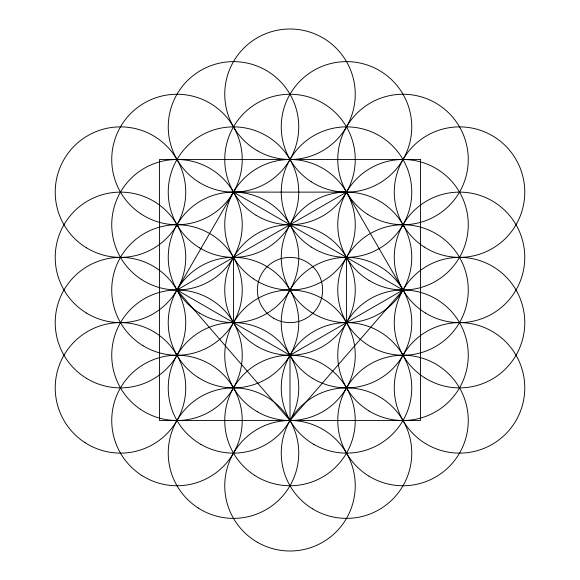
<?xml version="1.0" encoding="UTF-8"?>
<svg xmlns="http://www.w3.org/2000/svg" width="580" height="580" viewBox="0 0 580 580"><rect width="100%" height="100%" fill="white"/><g stroke="black" fill="none" stroke-linecap="round" stroke-linejoin="round"><path stroke-width="0.87" d="M233.493 322.625L233.493 257.375M233.493 192.125L176.987 290L290 420.5L403.013 290L346.506 192.125L233.493 192.125L403.013 290L290 355.25L176.987 290L346.506 192.125M346.506 257.375L346.506 322.625M290 355.25L290 420.5M420.5 159.5L159.5 159.5L159.5 420.5L420.5 420.5L420.5 159.5M199.535 313.091A65.25 65.25 0 0 0 298.722 258.926A65.25 65.25 0 0 0 202.224 200.107A65.25 65.25 0 0 0 199.535 313.091M198.215 377.515A65.25 65.25 0 0 0 298.671 325.728A65.25 65.25 0 0 0 203.594 264.625A65.25 65.25 0 0 0 198.215 377.515M312.548 378.341A65.25 65.25 0 0 0 411.742 324.176A65.25 65.25 0 0 0 315.237 265.357A65.25 65.25 0 0 0 312.548 378.341M311.228 312.265A65.25 65.25 0 0 0 411.684 260.478A65.25 65.25 0 0 0 316.607 199.375A65.25 65.25 0 0 0 311.228 312.265M257.375 411.757A65.25 65.25 0 0 0 355.25 355.25A65.25 65.25 0 0 0 257.375 298.743A65.25 65.25 0 0 0 257.375 411.757M253.424 278.784A65.25 65.25 0 0 0 355.083 229.405A65.25 65.25 0 0 0 261.486 166.061A65.25 65.25 0 0 0 253.424 278.784M140.411 213.534A65.25 65.25 0 0 0 242.07 164.154A65.25 65.25 0 0 0 148.473 100.811A65.25 65.25 0 0 0 140.411 213.534M86.514 247.841A65.25 65.25 0 0 0 185.709 193.676A65.25 65.25 0 0 0 89.204 134.857A65.25 65.25 0 0 0 86.514 247.841M86.514 378.341A65.25 65.25 0 0 0 185.709 324.176A65.25 65.25 0 0 0 89.204 265.357A65.25 65.25 0 0 0 86.514 378.341M85.202 442.765A65.25 65.25 0 0 0 185.651 390.978A65.25 65.25 0 0 0 90.574 329.875A65.25 65.25 0 0 0 85.202 442.765M370.388 346.506A65.25 65.25 0 0 0 468.263 290A65.25 65.25 0 0 0 370.388 233.493A65.25 65.25 0 0 0 370.388 346.506M425.56 443.591A65.25 65.25 0 0 0 524.755 389.426A65.25 65.25 0 0 0 428.25 330.607A65.25 65.25 0 0 0 425.56 443.591M424.248 247.015A65.25 65.25 0 0 0 524.697 195.228A65.25 65.25 0 0 0 429.628 134.125A65.25 65.25 0 0 0 424.248 247.015M425.56 313.091A65.25 65.25 0 0 0 524.755 258.926A65.25 65.25 0 0 0 428.25 200.107A65.25 65.25 0 0 0 425.56 313.091M198.215 508.015A65.25 65.25 0 0 0 298.671 456.228A65.25 65.25 0 0 0 203.594 395.125A65.25 65.25 0 0 0 198.215 508.015M312.548 508.841A65.25 65.25 0 0 0 411.742 454.676A65.25 65.25 0 0 0 315.237 395.857A65.25 65.25 0 0 0 312.548 508.841M257.375 542.257A65.25 65.25 0 0 0 355.25 485.75A65.25 65.25 0 0 0 257.375 429.243A65.25 65.25 0 0 0 257.375 542.257M199.535 182.591A65.25 65.25 0 0 0 298.722 128.426A65.25 65.25 0 0 0 202.224 69.607A65.25 65.25 0 0 0 199.535 182.591M311.228 181.765A65.25 65.25 0 0 0 411.684 129.978A65.25 65.25 0 0 0 316.607 68.875A65.25 65.25 0 0 0 311.228 181.765M257.375 150.756A65.25 65.25 0 0 0 355.25 94.25A65.25 65.25 0 0 0 257.375 37.743A65.25 65.25 0 0 0 257.375 150.756M257.375 346.506A65.25 65.25 0 0 0 355.25 290A65.25 65.25 0 0 0 257.375 233.493A65.25 65.25 0 0 0 257.375 346.506M311.228 247.015A65.25 65.25 0 0 0 411.684 195.228A65.25 65.25 0 0 0 316.607 134.125A65.25 65.25 0 0 0 311.228 247.015M199.535 247.841A65.25 65.25 0 0 0 298.722 193.676A65.25 65.25 0 0 0 202.224 134.857A65.25 65.25 0 0 0 199.535 247.841M143.021 345.716A65.25 65.25 0 0 0 242.215 291.551A65.25 65.25 0 0 0 145.71 232.732A65.25 65.25 0 0 0 143.021 345.716M200.868 444.382A65.25 65.25 0 0 0 298.743 387.875A65.25 65.25 0 0 0 200.868 331.368A65.25 65.25 0 0 0 200.868 444.382M141.709 279.64A65.25 65.25 0 0 0 242.157 227.853A65.25 65.25 0 0 0 147.088 166.75A65.25 65.25 0 0 0 141.709 279.64M140.411 409.284A65.25 65.25 0 0 0 242.07 359.904A65.25 65.25 0 0 0 148.473 296.561A65.25 65.25 0 0 0 140.411 409.284M86.514 313.091A65.25 65.25 0 0 0 185.709 258.926A65.25 65.25 0 0 0 89.204 200.107A65.25 65.25 0 0 0 86.514 313.091M254.721 475.39A65.25 65.25 0 0 0 355.177 423.603A65.25 65.25 0 0 0 260.101 362.5A65.25 65.25 0 0 0 254.721 475.39M313.882 444.382A65.25 65.25 0 0 0 411.757 387.875A65.25 65.25 0 0 0 313.882 331.368A65.25 65.25 0 0 0 313.882 444.382M369.054 410.966A65.25 65.25 0 0 0 468.248 356.801A65.25 65.25 0 0 0 371.744 297.982A65.25 65.25 0 0 0 369.054 410.966M369.054 280.466A65.25 65.25 0 0 0 468.248 226.301A65.25 65.25 0 0 0 371.744 167.482A65.25 65.25 0 0 0 369.054 280.466M256.041 215.216A65.25 65.25 0 0 0 355.228 161.051A65.25 65.25 0 0 0 258.731 102.232A65.25 65.25 0 0 0 256.041 215.216M367.742 214.39A65.25 65.25 0 0 0 468.19 162.603A65.25 65.25 0 0 0 373.114 101.5A65.25 65.25 0 0 0 367.742 214.39M369.054 476.216A65.25 65.25 0 0 0 468.248 422.051A65.25 65.25 0 0 0 371.744 363.232A65.25 65.25 0 0 0 369.054 476.216M425.56 378.341A65.25 65.25 0 0 0 524.755 324.176A65.25 65.25 0 0 0 428.25 265.357A65.25 65.25 0 0 0 425.56 378.341M141.709 475.39A65.25 65.25 0 0 0 242.157 423.603A65.25 65.25 0 0 0 147.088 362.5A65.25 65.25 0 0 0 141.709 475.39M273.688 318.253A32.625 32.625 0 0 0 322.625 290A32.625 32.625 0 0 0 273.688 261.747A32.625 32.625 0 0 0 273.688 318.253"/></g></svg>
